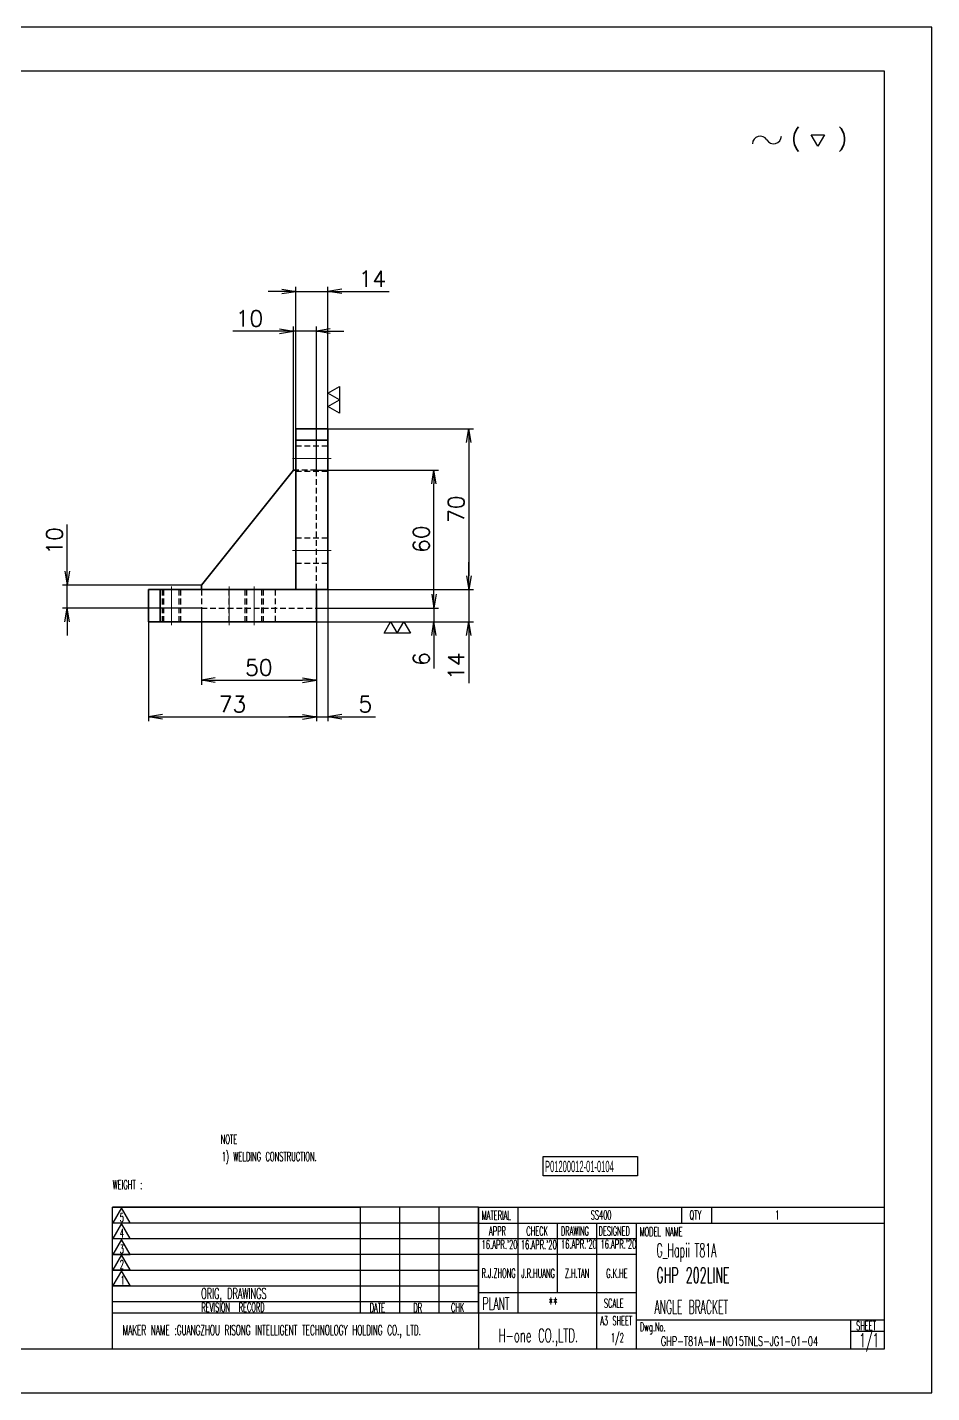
# Model space of a CAD drawing. Header units: millimetres. Extents: x -10155 to 20189, y -25550 to -22580.
# Drawn here: x 1220 to 1613, y -25548 to -24954 of the extents above; entities that cross this region are included whole.
import ezdxf
from ezdxf.enums import TextEntityAlignment as Align

# ---------------------------------------------------------------- set-up
doc = ezdxf.new("R2010")
doc.units = ezdxf.units.MM
doc.linetypes.add('CENTER-HOKUTO', pattern=[23, 20, -1, 1, -1])
doc.linetypes.add('HIDDEN-HOKUTO', pattern=[3.8, 2.5, -1.3])
doc.layers.add('AM_7', color=2, linetype='CENTER-HOKUTO', lineweight=30)
doc.layers.add('AM_HID', color=1, linetype='HIDDEN-HOKUTO', lineweight=25)
doc.layers.add('title_frame', color=7, linetype='Continuous')
doc.layers.add('word_dim', color=253, linetype='Continuous')
doc.styles.add('MX_NOTE_STANDARD', font='txt.shx', dxfattribs={"bigfont": 'bigfont.shx'})
doc.styles.get("Standard").update_dxf_attribs({"font": 'romans.shx', "bigfont": 'bigfont.shx'})
doc.dimstyles.new('RS1-2', dxfattribs={"dimscale": 2, "dimtxt": 3.5, "dimasz": 3, "dimexe": 1, "dimexo": 0, "dimgap": 1, "dimtad": 3, "dimdsep": 46, "dimtxsty": 'Standard', "dimblk1": 'OPEN', "dimblk2": 'OPEN', "dimsah": 1, "dimcen": 0, "dimclrd": 256, "dimclre": 256, "dimclrt": 3, "dimazin": 2, "dimtfac": 1, "dimtmove": 0, "dimatfit": 3, "dimldrblk": 'OPEN', "dimfxl": 0, "dimtolj": 1, "dimtzin": 0, "dimarcsym": 0})

# ---------------------------------------------------------------- blocks, each defined once
blk = doc.blocks.new('shiage0')
at = {"layer": 'word_dim', "color": 3, "linetype": 'Continuous'}
for centre, start, end in [((1.69, 0), 30, 180), ((4.61, 1.69), 210, 0)]:
    blk.add_arc(centre, 1.69, start, end, dxfattribs=at)
blk = doc.blocks.new('12')
at = {"layer": 'title_frame', "color": 3, "linetype": 'Continuous'}
blk.add_lwpolyline([(20.46, 3.03), (19.01, 5.53), (21.9, 5.53)], close=True, dxfattribs=at)
blk.add_blockref('shiage0', (6.23, 3.56), dxfattribs=at)
blk.add_text('(   )', height=3.5, dxfattribs=at).set_placement((14.64, 3.08))
blk = doc.blocks.new('_Open')
at = {"color": 0, "lineweight": -2}
for p, q in [((-1, 0.167), (0, 0)), ((-1, -0.167), (0, 0)), ((0, 0), (-1, 0))]:
    blk.add_line(p, q, dxfattribs=at)
blk = doc.blocks.new('*D305')
at = {"layer": 'DEFPOINTS', "color": 0, "linetype": 'Continuous', "ltscale": 2}
for p in [(1343.65, -25128.18), (1350.65, -25198.18), (1411.93, -25198.18)]:
    blk.add_point(p, dxfattribs=at)
at = {"layer": 'word_dim', "linetype": 'Continuous', "lineweight": -2, "ltscale": 2}
for p, q in [((1343.65, -25128.18), (1413.93, -25128.18)), ((1411.93, -25134.18), (1411.93, -25192.18)), ((1350.65, -25198.18), (1413.93, -25198.18))]:
    blk.add_line(p, q, dxfattribs=at)
at = {"layer": 'word_dim', "linetype": 'Continuous', "lineweight": -2, "ltscale": 2, "xscale": 6, "yscale": 6, "zscale": 6}
for p, rotation in [((1411.93, -25128.18), 90), ((1411.93, -25198.18), 270)]:
    blk.add_blockref('_Open', p, dxfattribs=dict(at, rotation=rotation))
at = {"layer": 'word_dim', "color": 3, "linetype": 'Continuous', "ltscale": 2, "insert": (1406.43, -25163.18), "char_height": 7, "attachment_point": 5, "rotation": 90}
blk.add_mtext('\\A1;70', dxfattribs=at)
blk = doc.blocks.new('*D307')
at = {"layer": 'DEFPOINTS', "color": 0, "linetype": 'Continuous', "ltscale": 2}
for p in [(1350.65, -25068.41), (1336.65, -25128.18), (1350.65, -25128.18)]:
    blk.add_point(p, dxfattribs=at)
at = {"layer": 'word_dim', "linetype": 'Continuous', "lineweight": -2, "ltscale": 2}
for p, q in [((1336.65, -25128.18), (1336.65, -25066.41)), ((1350.65, -25128.18), (1350.65, -25066.41)), ((1330.65, -25068.41), (1324.65, -25068.41)), ((1336.65, -25068.41), (1350.65, -25068.41)), ((1356.65, -25068.41), (1377.32, -25068.41))]:
    blk.add_line(p, q, dxfattribs=at)
at = {"layer": 'word_dim', "linetype": 'Continuous', "lineweight": -2, "ltscale": 2, "xscale": 6, "yscale": 6, "zscale": 6}
blk.add_blockref('_Open', (1336.65, -25068.41), dxfattribs=at)
at = {"layer": 'word_dim', "linetype": 'Continuous', "lineweight": -2, "ltscale": 2, "xscale": 6, "yscale": 6, "zscale": 6, "rotation": 180}
blk.add_blockref('_Open', (1350.65, -25068.41), dxfattribs=at)
at = {"layer": 'word_dim', "color": 3, "linetype": 'Continuous', "ltscale": 2, "insert": (1369.99, -25062.91), "char_height": 7, "attachment_point": 5}
blk.add_mtext('\\A1;14', dxfattribs=at)
blk = doc.blocks.new('*D308')
at = {"layer": 'DEFPOINTS', "color": 0, "linetype": 'Continuous', "ltscale": 2}
for p in [(1272.65, -25212.18), (1345.65, -25212.18), (1345.65, -25253.45)]:
    blk.add_point(p, dxfattribs=at)
at = {"layer": 'word_dim', "linetype": 'Continuous', "lineweight": -2, "ltscale": 2}
for p, q in [((1272.65, -25212.18), (1272.65, -25255.45)), ((1345.65, -25212.18), (1345.65, -25255.45)), ((1278.65, -25253.45), (1339.65, -25253.45))]:
    blk.add_line(p, q, dxfattribs=at)
at = {"layer": 'word_dim', "linetype": 'Continuous', "lineweight": -2, "ltscale": 2, "xscale": 6, "yscale": 6, "zscale": 6, "rotation": 180}
blk.add_blockref('_Open', (1272.65, -25253.45), dxfattribs=at)
at = {"layer": 'word_dim', "linetype": 'Continuous', "lineweight": -2, "ltscale": 2, "xscale": 6, "yscale": 6, "zscale": 6}
blk.add_blockref('_Open', (1345.65, -25253.45), dxfattribs=at)
at = {"layer": 'word_dim', "color": 3, "linetype": 'Continuous', "ltscale": 2, "insert": (1309.15, -25247.95), "char_height": 7, "attachment_point": 5}
blk.add_mtext('\\A1;73', dxfattribs=at)
blk = doc.blocks.new('*D309')
at = {"layer": 'DEFPOINTS', "color": 0, "linetype": 'Continuous', "ltscale": 2}
for p in [(1350.65, -25198.18), (1411.93, -25198.18), (1345.65, -25212.18)]:
    blk.add_point(p, dxfattribs=at)
at = {"layer": 'word_dim', "linetype": 'Continuous', "lineweight": -2, "ltscale": 2}
for p, q in [((1411.93, -25192.18), (1411.93, -25186.18)), ((1350.65, -25198.18), (1413.93, -25198.18)), ((1411.93, -25198.18), (1411.93, -25212.18)), ((1345.65, -25212.18), (1413.93, -25212.18)), ((1411.93, -25218.18), (1411.93, -25238.84))]:
    blk.add_line(p, q, dxfattribs=at)
at = {"layer": 'word_dim', "linetype": 'Continuous', "lineweight": -2, "ltscale": 2, "xscale": 6, "yscale": 6, "zscale": 6}
for p, rotation in [((1411.93, -25198.18), 270), ((1411.93, -25212.18), 90)]:
    blk.add_blockref('_Open', p, dxfattribs=dict(at, rotation=rotation))
at = {"layer": 'word_dim', "color": 3, "linetype": 'Continuous', "ltscale": 2, "insert": (1406.43, -25231.51), "char_height": 7, "attachment_point": 5, "rotation": 90}
blk.add_mtext('\\A1;14', dxfattribs=at)
blk = doc.blocks.new('*D310')
at = {"layer": 'DEFPOINTS', "color": 0, "linetype": 'Continuous', "ltscale": 2}
for p in [(1295.65, -25206.18), (1345.65, -25206.18), (1345.65, -25237.58)]:
    blk.add_point(p, dxfattribs=at)
at = {"layer": 'word_dim', "linetype": 'Continuous', "lineweight": -2, "ltscale": 2}
for p, q in [((1295.65, -25206.18), (1295.65, -25239.58)), ((1345.65, -25206.18), (1345.65, -25239.58)), ((1301.65, -25237.58), (1339.65, -25237.58))]:
    blk.add_line(p, q, dxfattribs=at)
at = {"layer": 'word_dim', "linetype": 'Continuous', "lineweight": -2, "ltscale": 2, "xscale": 6, "yscale": 6, "zscale": 6, "rotation": 180}
blk.add_blockref('_Open', (1295.65, -25237.58), dxfattribs=at)
at = {"layer": 'word_dim', "linetype": 'Continuous', "lineweight": -2, "ltscale": 2, "xscale": 6, "yscale": 6, "zscale": 6}
blk.add_blockref('_Open', (1345.65, -25237.58), dxfattribs=at)
at = {"layer": 'word_dim', "color": 3, "linetype": 'Continuous', "ltscale": 2, "insert": (1320.65, -25232.08), "char_height": 7, "attachment_point": 5}
blk.add_mtext('\\A1;50', dxfattribs=at)
blk = doc.blocks.new('*D311')
at = {"layer": 'DEFPOINTS', "color": 0, "linetype": 'Continuous', "ltscale": 2}
for p in [(1345.65, -25146.18), (1396.8, -25146.18), (1345.65, -25206.18)]:
    blk.add_point(p, dxfattribs=at)
at = {"layer": 'word_dim', "linetype": 'Continuous', "lineweight": -2, "ltscale": 2}
for p, q in [((1345.65, -25146.18), (1398.8, -25146.18)), ((1396.8, -25200.18), (1396.8, -25152.18)), ((1345.65, -25206.18), (1398.8, -25206.18))]:
    blk.add_line(p, q, dxfattribs=at)
at = {"layer": 'word_dim', "linetype": 'Continuous', "lineweight": -2, "ltscale": 2, "xscale": 6, "yscale": 6, "zscale": 6}
for p, rotation in [((1396.8, -25146.18), 90), ((1396.8, -25206.18), 270)]:
    blk.add_blockref('_Open', p, dxfattribs=dict(at, rotation=rotation))
at = {"layer": 'word_dim', "color": 3, "linetype": 'Continuous', "ltscale": 2, "insert": (1391.3, -25176.18), "char_height": 7, "attachment_point": 5, "rotation": 90}
blk.add_mtext('\\A1;60', dxfattribs=at)
blk = doc.blocks.new('*D312')
at = {"layer": 'DEFPOINTS', "color": 0, "linetype": 'Continuous', "ltscale": 2}
for p in [(1345.65, -25206.18), (1345.65, -25212.18), (1396.8, -25212.18)]:
    blk.add_point(p, dxfattribs=at)
at = {"layer": 'word_dim', "linetype": 'Continuous', "lineweight": -2, "ltscale": 2}
for p, q in [((1396.8, -25200.18), (1396.8, -25194.18)), ((1345.65, -25206.18), (1398.8, -25206.18)), ((1396.8, -25206.18), (1396.8, -25212.18)), ((1345.65, -25212.18), (1398.8, -25212.18)), ((1396.8, -25218.18), (1396.8, -25232.51))]:
    blk.add_line(p, q, dxfattribs=at)
at = {"layer": 'word_dim', "linetype": 'Continuous', "lineweight": -2, "ltscale": 2, "xscale": 6, "yscale": 6, "zscale": 6}
for p, rotation in [((1396.8, -25206.18), 270), ((1396.8, -25212.18), 90)]:
    blk.add_blockref('_Open', p, dxfattribs=dict(at, rotation=rotation))
at = {"layer": 'word_dim', "color": 3, "linetype": 'Continuous', "ltscale": 2, "insert": (1391.3, -25228.34), "char_height": 7, "attachment_point": 5, "rotation": 90}
blk.add_mtext('\\A1;6', dxfattribs=at)
blk = doc.blocks.new('*D314')
at = {"layer": 'DEFPOINTS', "color": 0, "linetype": 'Continuous', "ltscale": 2}
for p in [(1335.65, -25085.67), (1335.65, -25146.18), (1345.65, -25146.18)]:
    blk.add_point(p, dxfattribs=at)
at = {"layer": 'word_dim', "linetype": 'Continuous', "lineweight": -2, "ltscale": 2}
for p, q in [((1335.65, -25146.18), (1335.65, -25083.67)), ((1345.65, -25146.18), (1345.65, -25083.67)), ((1329.65, -25085.67), (1309.32, -25085.67)), ((1345.65, -25085.67), (1335.65, -25085.67)), ((1351.65, -25085.67), (1357.65, -25085.67))]:
    blk.add_line(p, q, dxfattribs=at)
at = {"layer": 'word_dim', "linetype": 'Continuous', "lineweight": -2, "ltscale": 2, "xscale": 6, "yscale": 6, "zscale": 6}
blk.add_blockref('_Open', (1335.65, -25085.67), dxfattribs=at)
at = {"layer": 'word_dim', "linetype": 'Continuous', "lineweight": -2, "ltscale": 2, "xscale": 6, "yscale": 6, "zscale": 6, "rotation": 180}
blk.add_blockref('_Open', (1345.65, -25085.67), dxfattribs=at)
at = {"layer": 'word_dim', "color": 3, "linetype": 'Continuous', "ltscale": 2, "insert": (1316.49, -25080.17), "char_height": 7, "attachment_point": 5}
blk.add_mtext('\\A1;10', dxfattribs=at)
blk = doc.blocks.new('*D315')
at = {"layer": 'DEFPOINTS', "color": 0, "linetype": 'Continuous', "ltscale": 2}
for p in [(1295.65, -25196.18), (1237.22, -25206.18), (1295.65, -25206.18)]:
    blk.add_point(p, dxfattribs=at)
at = {"layer": 'word_dim', "linetype": 'Continuous', "lineweight": -2, "ltscale": 2}
for p, q in [((1237.22, -25190.18), (1237.22, -25169.84)), ((1295.65, -25196.18), (1235.22, -25196.18)), ((1237.22, -25206.18), (1237.22, -25196.18)), ((1295.65, -25206.18), (1235.22, -25206.18)), ((1237.22, -25212.18), (1237.22, -25218.18))]:
    blk.add_line(p, q, dxfattribs=at)
at = {"layer": 'word_dim', "linetype": 'Continuous', "lineweight": -2, "ltscale": 2, "xscale": 6, "yscale": 6, "zscale": 6}
for p, rotation in [((1237.22, -25196.18), 270), ((1237.22, -25206.18), 90)]:
    blk.add_blockref('_Open', p, dxfattribs=dict(at, rotation=rotation))
at = {"layer": 'word_dim', "color": 3, "linetype": 'Continuous', "ltscale": 2, "insert": (1231.72, -25177.01), "char_height": 7, "attachment_point": 5, "rotation": 90}
blk.add_mtext('\\A1;10', dxfattribs=at)
blk = doc.blocks.new('*D330')
at = {"layer": 'DEFPOINTS', "color": 0, "linetype": 'Continuous', "ltscale": 2}
for p in [(1350.65, -25198.18), (1345.65, -25212.18), (1350.65, -25253.45)]:
    blk.add_point(p, dxfattribs=at)
at = {"layer": 'word_dim', "linetype": 'Continuous', "lineweight": -2, "ltscale": 2}
for p, q in [((1350.65, -25198.18), (1350.65, -25255.45)), ((1345.65, -25212.18), (1345.65, -25255.45)), ((1339.65, -25253.45), (1333.65, -25253.45)), ((1345.65, -25253.45), (1350.65, -25253.45)), ((1356.65, -25253.45), (1371.32, -25253.45))]:
    blk.add_line(p, q, dxfattribs=at)
at = {"layer": 'word_dim', "linetype": 'Continuous', "lineweight": -2, "ltscale": 2, "xscale": 6, "yscale": 6, "zscale": 6}
blk.add_blockref('_Open', (1345.65, -25253.45), dxfattribs=at)
at = {"layer": 'word_dim', "linetype": 'Continuous', "lineweight": -2, "ltscale": 2, "xscale": 6, "yscale": 6, "zscale": 6, "rotation": 180}
blk.add_blockref('_Open', (1350.65, -25253.45), dxfattribs=at)
at = {"layer": 'word_dim', "color": 3, "linetype": 'Continuous', "ltscale": 2, "insert": (1366.99, -25247.95), "char_height": 7, "attachment_point": 5}
blk.add_mtext('\\A1;5', dxfattribs=at)

msp = doc.modelspace()

# ---------------------------------------------------------------- linework, layer by layer
at = {"color": 7, "lineweight": 35, "ltscale": 0.35}
for p, q in [((1336.653, -25128.175), (1350.653, -25128.175)), ((1336.653, -25133.175), (1350.653, -25133.175)), ((1272.653, -25198.175), (1272.653, -25212.175)), ((1277.653, -25198.175), (1277.653, -25212.175)), ((1350.653, -25198.175), (1336.653, -25198.175)), ((1345.653, -25198.175), (1345.653, -25212.175))]:
    msp.add_line(p, q, dxfattribs=at)
at = {"color": 7, "lineweight": 35, "ltscale": 0.125}
for p, q in [((1336.653, -25128.175), (1336.653, -25133.175)), ((1350.653, -25128.175), (1350.653, -25133.175)), ((1272.653, -25198.175), (1277.653, -25198.175)), ((1272.653, -25212.175), (1277.653, -25212.175))]:
    msp.add_line(p, q, dxfattribs=at)
at = {"color": 7, "lineweight": 35}
for p, q in [((1336.653, -25198.175), (1336.653, -25133.175)), ((1350.653, -25198.175), (1350.653, -25133.175)), ((1335.653, -25146.175), (1295.653, -25196.175)), ((1277.653, -25198.175), (1345.653, -25198.175)), ((1277.653, -25212.175), (1345.653, -25212.175))]:
    msp.add_line(p, q, dxfattribs=at)
at = {"color": 7, "lineweight": 35, "ltscale": 0.025}
msp.add_line((1336.653, -25146.175), (1335.653, -25146.175), dxfattribs=at)
at = {"color": 7, "lineweight": 35, "ltscale": 0.050002}
msp.add_line((1295.653, -25196.175), (1295.653, -25198.175), dxfattribs=at)
at = {"color": 7, "lineweight": 35, "ltscale": 0.199997}
msp.add_line((1345.653, -25206.175), (1345.653, -25198.175), dxfattribs=at)
at = {"layer": 'AM_7', "lineweight": 13}
for p, q in [((1335.254, -25141.175), (1352.053, -25141.175)), ((1335.254, -25181.175), (1352.053, -25181.175)), ((1282.653, -25213.575), (1282.653, -25196.775)), ((1307.653, -25196.775), (1307.653, -25213.576)), ((1318.653, -25213.575), (1318.653, -25196.775))]:
    msp.add_line(p, q, dxfattribs=at)
at = {"layer": 'AM_HID', "color": 1}
for p, q in [((1350.653, -25133.175), (1336.653, -25133.175)), ((1336.653, -25135.675), (1350.653, -25135.675)), ((1336.653, -25135.675), (1350.653, -25135.675)), ((1345.653, -25146.175), (1336.653, -25146.175)), ((1336.653, -25146.675), (1350.653, -25146.675)), ((1336.653, -25146.675), (1350.653, -25146.675)), ((1345.653, -25198.175), (1345.653, -25146.175)), ((1336.653, -25175.675), (1350.653, -25175.675)), ((1336.653, -25175.675), (1350.653, -25175.675)), ((1336.653, -25186.675), (1350.653, -25186.675)), ((1336.653, -25186.675), (1350.653, -25186.675)), ((1277.653, -25212.175), (1277.653, -25198.175)), ((1278.653, -25212.175), (1278.653, -25198.175)), ((1278.653, -25212.175), (1278.653, -25198.175)), ((1279.33, -25212.175), (1279.33, -25198.175)), ((1279.33, -25212.175), (1279.33, -25198.175)), ((1285.977, -25212.175), (1285.977, -25198.175)), ((1285.977, -25212.175), (1285.977, -25198.175)), ((1286.653, -25212.175), (1286.653, -25198.175)), ((1286.653, -25212.175), (1286.653, -25198.175)), ((1295.653, -25198.175), (1295.653, -25206.175)), ((1307.653, -25212.175), (1307.653, -25198.175)), ((1307.653, -25212.175), (1307.653, -25198.175)), ((1314.653, -25212.175), (1314.653, -25198.175)), ((1314.653, -25212.175), (1314.653, -25198.175)), ((1315.33, -25212.175), (1315.33, -25198.175)), ((1315.33, -25212.175), (1315.33, -25198.175)), ((1321.977, -25212.175), (1321.977, -25198.175)), ((1321.977, -25212.175), (1321.977, -25198.175)), ((1322.653, -25212.175), (1322.653, -25198.175)), ((1322.653, -25212.175), (1322.653, -25198.175)), ((1327.653, -25198.175), (1327.653, -25212.175)), ((1295.653, -25206.175), (1345.653, -25206.175))]:
    msp.add_line(p, q, dxfattribs=at)
at = {"layer": 'title_frame'}
for p, q in [((1444.285, -25444.74), (1485.341, -25444.74)), ((1444.285, -25453.141), (1444.285, -25444.74)), ((1485.341, -25444.74), (1485.341, -25453.141)), ((1485.341, -25453.141), (1444.285, -25453.141)), ((1256.98, -25528.61), (1256.98, -25466.87)), ((1256.98, -25466.87), (1364.78, -25466.87)), ((1416.23, -25466.87), (1256.98, -25466.87)), ((1260.94, -25467.112), (1257.18, -25473.623)), ((1264.699, -25473.623), (1260.94, -25467.112)), ((1364.78, -25512.93), (1364.78, -25466.87)), ((1381.93, -25512.93), (1381.93, -25466.87)), ((1381.93, -25512.93), (1381.93, -25466.87)), ((1399.08, -25512.93), (1399.08, -25466.87)), ((1399.08, -25512.93), (1399.08, -25466.87)), ((1416.23, -25466.87), (1416.23, -25473.73)), ((1416.23, -25466.87), (1416.23, -25528.61)), ((1416.23, -25466.87), (1416.23, -25528.61)), ((1416.23, -25512.93), (1416.23, -25466.87)), ((1416.23, -25466.87), (1592.63, -25466.87)), ((1433.38, -25512.93), (1433.38, -25466.87)), ((1504.43, -25466.87), (1504.43, -25473.73)), ((1517.575, -25466.87), (1517.575, -25473.73)), ((1364.78, -25473.73), (1256.98, -25473.73)), ((1416.23, -25473.73), (1256.98, -25473.73)), ((1257.18, -25473.623), (1264.699, -25473.623)), ((1260.94, -25473.928), (1257.18, -25480.439)), ((1264.699, -25480.439), (1260.94, -25473.928)), ((1416.23, -25473.73), (1592.63, -25473.73)), ((1450.53, -25503.921), (1450.53, -25473.73)), ((1467.68, -25528.61), (1467.68, -25473.73)), ((1484.83, -25528.61), (1484.83, -25473.73)), ((1364.78, -25480.59), (1256.98, -25480.59)), ((1416.23, -25480.59), (1256.98, -25480.59)), ((1257.18, -25480.439), (1264.699, -25480.439)), ((1260.94, -25480.845), (1257.18, -25487.357)), ((1264.699, -25487.357), (1260.94, -25480.845)), ((1484.83, -25480.59), (1416.23, -25480.59)), ((1364.78, -25487.45), (1256.98, -25487.45)), ((1416.23, -25487.45), (1256.98, -25487.45)), ((1257.18, -25487.357), (1264.699, -25487.357)), ((1260.94, -25487.535), (1257.18, -25494.046)), ((1264.699, -25494.046), (1260.94, -25487.535)), ((1484.83, -25487.45), (1416.23, -25487.45)), ((1364.78, -25494.31), (1256.98, -25494.31)), ((1416.23, -25494.31), (1256.98, -25494.31)), ((1257.18, -25494.046), (1264.699, -25494.046)), ((1260.94, -25494.453), (1257.18, -25500.964)), ((1264.699, -25500.964), (1260.94, -25494.453)), ((1364.78, -25501.17), (1256.98, -25501.17)), ((1416.23, -25501.17), (1256.98, -25501.17)), ((1257.18, -25500.964), (1264.699, -25500.964)), ((1416.23, -25503.921), (1484.83, -25503.921)), ((1364.78, -25508.03), (1256.98, -25508.03)), ((1416.23, -25508.03), (1256.98, -25508.03)), ((1416.23, -25512.93), (1256.98, -25512.93)), ((1484.83, -25512.93), (1416.23, -25512.93)), ((1484.83, -25515.87), (1592.63, -25515.87)), ((1577.93, -25515.87), (1577.93, -25528.61)), ((1577.93, -25520.77), (1592.63, -25520.77)), ((1592.63, -25528.61), (1484.83, -25528.61))]:
    msp.add_line(p, q, dxfattribs=at)
at = {"layer": 'title_frame', "color": 4}
msp.add_lwpolyline([(1613.28, -24953.535), (773.28, -24953.535), (773.28, -25547.535), (1613.28, -25547.535)], close=True, dxfattribs=at)
at = {"layer": 'title_frame'}
msp.add_lwpolyline([(793.93, -24972.46), (1592.63, -24972.46), (1592.63, -25528.61), (793.93, -25528.61)], close=True, dxfattribs=at)
at = {"layer": 'word_dim', "color": 3, "linetype": 'Continuous', "ltscale": 2}
for points in [[(1350.653, -25112.68), (1355.659, -25109.79), (1355.659, -25121.35), (1350.653, -25118.46), (1355.659, -25115.57)], [(1383.741, -25212.175), (1386.631, -25217.181), (1375.071, -25217.181), (1377.961, -25212.175), (1380.851, -25217.181)]]:
    msp.add_lwpolyline(points, close=True, dxfattribs=at)

# ---------------------------------------------------------------- block references
at = {"layer": 'word_dim', "color": 3, "linetype": 'Continuous', "ltscale": 2, "xscale": 2, "yscale": 2, "zscale": 2}
msp.add_blockref('12', (1522.841, -25011.359), dxfattribs=at)

# ---------------------------------------------------------------- texts
at = {"linetype": 'Continuous', "insert": (1493.584, -25486.57), "char_height": 6, "width": 101.8, "attachment_point": 4}
msp.add_mtext('{\\W0.5;\\C3;G_Hapii T81A}', dxfattribs=at)
at = {"color": 3, "linetype": 'Continuous', "insert": (1495.477, -25523.146), "char_height": 4, "width": 92.82843, "attachment_point": 1}
msp.add_mtext('{\\W0.65;GHP-T81A-M-NO15TNLS-JG1-01-04}', dxfattribs=at)
at = {"layer": 'title_frame', "color": 3, "style": 'MX_NOTE_STANDARD'}
for s, height, width, p in [('NOTE', 3.92, 0.545, (1304.042, -25439.251)), ('1) WELDING CONSTRUCTION.', 3.92, 0.545, (1304.518, -25446.757)), ('WEIGHT :', 3.92, 0.545, (1257.028, -25458.978)), ('5', 3.759, 0.545, (1260.15, -25473.181)), ('MATERIAL', 3.8667, 0.545, (1417.574, -25472.333)), ('SS400', 3.8667, 0.545, (1464.976, -25472.166)), ('QTY', 3.8667, 0.545, (1507.976, -25472.166)), ('1', 3.867, 0.545, (1545.232, -25472.166)), ('4', 3.759, 0.545, (1260.15, -25479.997)), ('APPR', 3.8667, 0.545, (1420.765, -25479.137)), ('CHECK', 3.8667, 0.545, (1436.957, -25479.137)), ('DRAWING', 3.8667, 0.545, (1451.996, -25479.137)), ('DESIGNED', 3.8667, 0.545, (1468.379, -25479.137)), ('MODEL NAME', 3.8667, 0.545, (1486.236, -25479.432)), ("16.APR.'20", 3.8, 0.5341, (1417.524, -25484.963)), ("16.APR.'20", 3.8, 0.5341, (1434.581, -25485.05)), ("16.APR.'20", 3.8, 0.5341, (1452.046, -25484.831)), ("16.APR.'20", 3.8, 0.5341, (1469.196, -25484.831)), ('3', 3.759, 0.545, (1260.15, -25486.915)), ('2', 3.759, 0.545, (1260.15, -25493.604)), ('GHP 202LINE', 6.6, 0.5341, (1493.507, -25499.708)), ('1', 3.759, 0.545, (1260.543, -25500.522)), ('ORIG, DRAWINGS', 4.72595, 0.545, (1295.527, -25506.733)), ('PLANT', 5.3704, 0.545, (1417.902, -25511.422)), ('**', 5.3704, 0.545, (1446.616, -25511.422)), ('REVISION  RECORD', 3.86669, 0.545, (1295.627, -25512.296)), ('DATE', 3.8667, 0.545, (1368.854, -25512.455)), ('DR', 3.8667, 0.545, (1387.842, -25512.476)), ('CHK', 3.8667, 0.545, (1404.195, -25512.41)), ('SCALE', 3.8667, 0.545, (1470.731, -25510.541)), ('ANGLE BRACKET', 5.88, 0.5, (1492.68, -25513.192)), ('MAKER NAME :GUANGZHOU RISONG INTELLIGENT TECHNOLOGY HOLDING CO., LTD.', 4.32, 0.5341, (1261.427, -25522.478)), ('A3 SHEET', 3.8667, 0.545, (1469.089, -25518.176)), ('Dwg.No.', 3.8667, 0.545, (1486.407, -25520.814)), ('SHEET', 3.8667, 0.545, (1580.409, -25520.355)), ('H-one CO.,LTD.', 5.88, 0.545, (1424.941, -25525.573)), ('1/2', 3.8667, 0.545, (1473.792, -25525.535)), ('1/1', 6, 0.5341, (1581.843, -25527.659))]:
    msp.add_text(s, height=height, dxfattribs=dict(at, width=width)).set_placement(p)
at = {"layer": 'title_frame', "color": 3, "style": 'MX_NOTE_STANDARD', "width": 0.5341}
for s, p in [('R.J.ZHONG', (1424.894, -25498.701)), ('J.R.HUANG', (1442.083, -25498.744)), ('Z.H.TAN', (1459.043, -25498.737)), ('G.K.HE', (1476.383, -25498.744))]:
    msp.add_text(s, height=3.9456, dxfattribs=at).set_placement(p, align=Align.BOTTOM_CENTER)
at = {"layer": 'title_frame', "color": 3, "insert": (1445.112, -25446.652), "char_height": 4.9, "width": 8.2214, "attachment_point": 1, "style": 'MX_NOTE_STANDARD'}
msp.add_mtext('{\\f3 of 9 Barcode|b0|i0|c0|p82;\\W0.5;P01200012-\\f3 of 9 Barcode|b0|i0|c134|p82;01-0104}', dxfattribs=at)

# ---------------------------------------------------------------- dimensions: what is measured, and where the dimension line sits
at = {"layer": 'word_dim', "linetype": 'Continuous', "ltscale": 2}
for base, p1, p2, picture, middle in [((1350.653, -25068.414), (1336.653, -25128.175), (1350.653, -25128.175), '*D307', (1369.987, -25062.914)), ((1335.653, -25085.671), (1345.653, -25146.175), (1335.653, -25146.175), '*D314', (1316.487, -25080.171)), ((1350.653, -25253.446), (1345.653, -25212.175), (1350.653, -25198.175), '*D330', (1366.987, -25247.946)), ((1345.653, -25237.579), (1295.653, -25206.175), (1345.653, -25206.175), '*D310', (1320.653, -25232.079)), ((1345.653, -25253.446), (1272.653, -25212.175), (1345.653, -25212.175), '*D308', (1309.153, -25247.946))]:
    dim = msp.add_linear_dim(base=base, p1=p1, p2=p2, dimstyle='RS1-2', dxfattribs=at)
    dim.commit()
    dim.dimension.update_dxf_attribs({"geometry": picture, "text_midpoint": middle})
for base, p1, p2, picture, middle in [((1411.934, -25198.175), (1343.653, -25128.175), (1350.653, -25198.175), '*D305', (1406.434, -25163.175)), ((1396.801, -25146.175), (1345.653, -25206.175), (1345.653, -25146.175), '*D311', (1391.301, -25176.175)), ((1396.801, -25212.175), (1345.653, -25206.175), (1345.653, -25212.175), '*D312', (1391.301, -25228.342))]:
    dim = msp.add_linear_dim(base=base, p1=p1, p2=p2, angle=90, dimstyle='RS1-2', dxfattribs=at)
    dim.commit()
    dim.dimension.update_dxf_attribs({"geometry": picture, "text_midpoint": middle})
for base, p1, p2, picture, middle in [((1237.217, -25206.175), (1295.653, -25196.175), (1295.653, -25206.175), '*D315', (1237.217, -25177.009)), ((1411.934, -25198.175), (1345.653, -25212.175), (1350.653, -25198.175), '*D309', (1411.934, -25231.509))]:
    dim = msp.add_linear_dim(base=base, p1=p1, p2=p2, angle=90, dimstyle='RS1-2', dxfattribs=at)
    dim.commit()
    dim.dimension.update_dxf_attribs({"geometry": picture, "text_midpoint": middle, "dimtype": 160})

doc.saveas('drawing.dxf')
